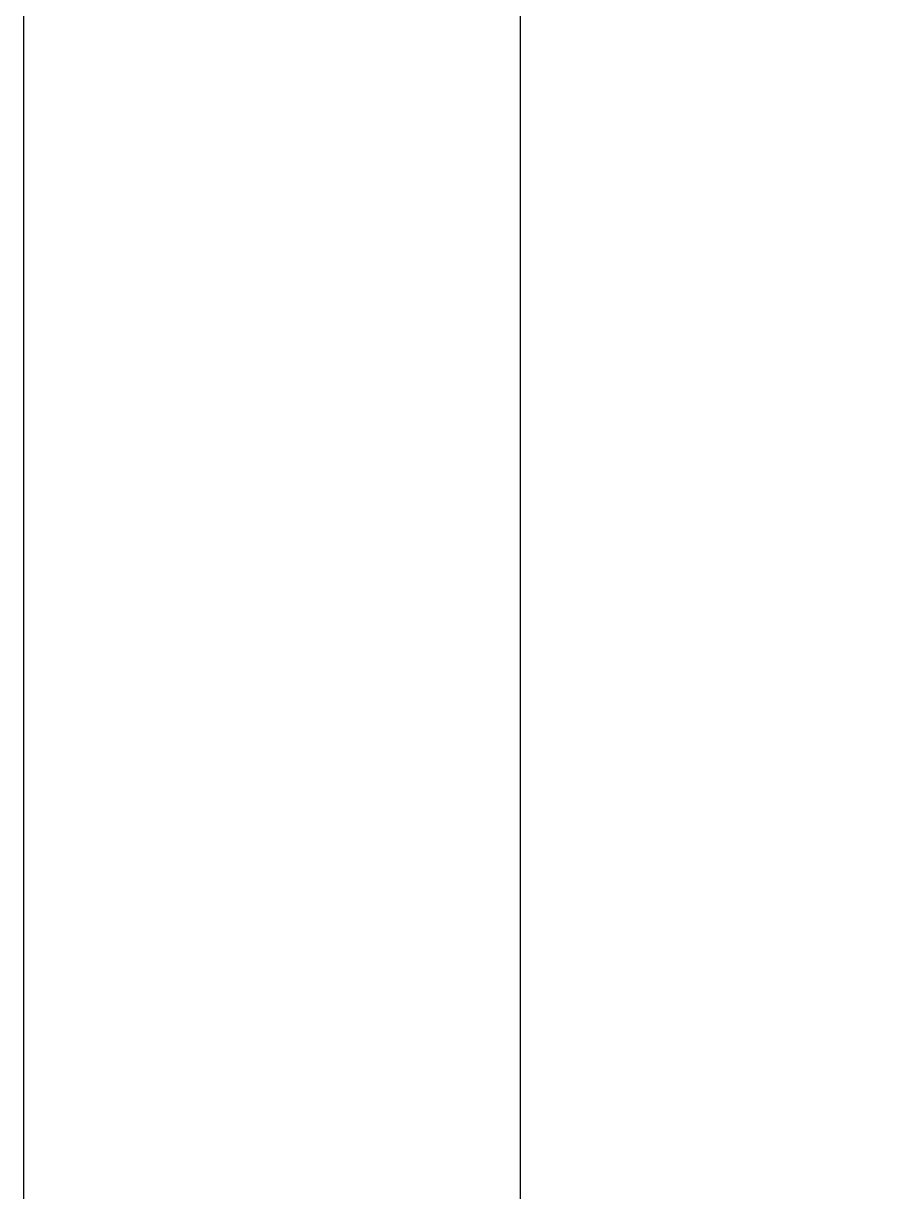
# Model space of a CAD drawing. Header units: millimetres. Extents: x 691 to 18605, y 670 to 10026.
# Drawn here: x 13349.7 to 13414.7, y 9671.9 to 9760.3 of the extents above; entities that cross this region are included whole.
import ezdxf
from ezdxf.enums import TextEntityAlignment as Align

# ---------------------------------------------------------------- set-up
doc = ezdxf.new("R2010")
doc.units = ezdxf.units.MM
doc.styles.get("Standard").update_dxf_attribs({"font": 'arial.ttf'})

# ---------------------------------------------------------------- blocks, each defined once
blk = doc.blocks.new('CAJETIN')
blk.add_line((-259.4, 185.975), (-259.4, 0.075))
blk.add_lwpolyline([(-269.4, -9.925), (10, -9.925), (10, 205.975), (-269.4, 205.975)], close=True)
for tag, p in [('DE', (-143.123, 14.827)), ('F', (-73.904, 14.474)), ('PAGINA', (-180.192, 13.538)), ('A', (-97.022, 13.488)), ('H', (-74.457, 8.765)), ('FECHA', (-143.307, 8.381)), ('V', (-96.957, 8.58)), ('ARCHIVO', (-179.454, 8.197)), ('PROYECTO', (-180.745, 3.04)), ('HZ', (-98.064, 2.871)), ('OR', (-74.826, 2.502))]:
    blk.add_attdef(tag, p, '', height=1.5)
for tag, p in [('DISEÑADO_POR', (-230.857, 14.78)), ('SUPERVISADO_POR', (-229.595, 8.319)), ('DIBUJADO_POR', (-231.254, 2.424))]:
    blk.add_attdef(tag, text='', height=1.5).set_placement(p, align=Align.MIDDLE)

msp = doc.modelspace()

# ---------------------------------------------------------------- block references
at = {"color": 0, "xscale": 3.761929394681115, "yscale": 3.761929394681115, "zscale": 3.761929394681115}
msp.add_blockref('CAJETIN', (14363.149, 9250.789), dxfattribs=at)

doc.saveas('drawing.dxf')
